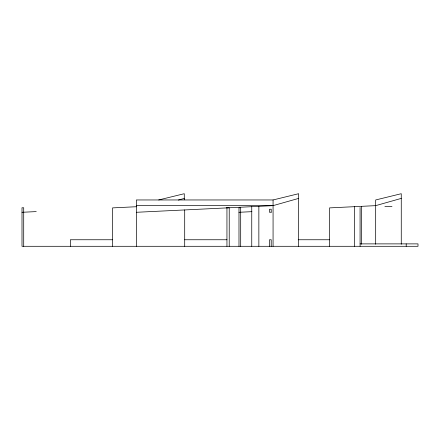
<?xml version="1.0" encoding="UTF-8"?>
<svg xmlns="http://www.w3.org/2000/svg" width="440" height="440" viewBox="0 0 440 440"><rect width="100%" height="100%" fill="white"/><g stroke="black" fill="none" stroke-linecap="round" stroke-linejoin="round"><path stroke-width="0.66" d="M178.376 200.068L184.278 198.396M136.378 212.289L273.07 205.645L298.656 198.396M401.264 198.396L375.678 205.645L329.555 207.889L329.555 246.296M158.697 199.958L184.278 193.705L184.278 199.766M136.378 246.296L136.378 199.958L273.07 199.958L298.656 193.705L298.656 246.296M22 212.289L36.245 211.596M136.703 206.712L112.569 207.889L112.569 246.296M238.981 212.289L251.906 211.662M384.879 206.679L391.991 206.333M136.378 205.645L273.07 205.645M226.479 207.774L229.224 207.774L229.224 246.296M112.569 239.756L70.329 239.756L70.329 246.296M184.701 239.756L226.947 239.756M298.21 239.756L329.555 239.756M360.08 243.881L418 243.881L418 246.296L22 246.296L22 207.774L23.705 207.774L23.705 246.296M406.202 243.881L406.202 246.296M401.264 244.244L401.264 193.705L375.678 199.958L375.678 244.261M361.46 206.333L361.46 244.266M360.08 207.493L360.08 246.296M354.354 206.679L354.354 246.296M273.07 199.958L273.07 246.296M271.216 246.296L271.216 239.756L269.506 239.756L269.506 246.296M258.858 206.333L258.858 246.296M251.752 206.679L251.752 246.296M240.686 246.296L240.686 207.774L238.981 207.774L238.981 246.296M226.947 207.889L226.947 246.296M184.701 209.941L184.701 246.296M271.216 212.207L269.506 212.289L269.506 209.27L271.216 209.193L271.216 212.207"/></g></svg>
